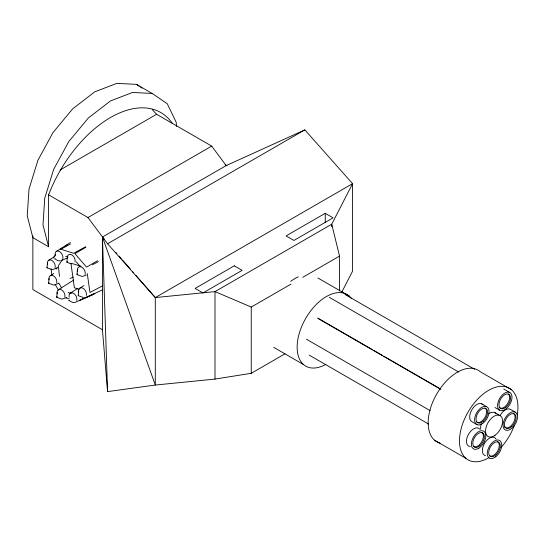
<?xml version="1.0" encoding="UTF-8"?>
<svg xmlns="http://www.w3.org/2000/svg" width="545" height="545" viewBox="0 0 545 545"><rect width="100%" height="100%" fill="white"/><g stroke="black" fill="none" stroke-linecap="round" stroke-linejoin="round"><path stroke-width="0.82" d="M47.388 263.119L47.054 267.806L51.271 269.407M48.961 278.556L48.675 283.298L53.86 285.117L58.649 283.4M57.089 292.59L56.803 297.332L61.987 299.151L66.776 297.434M75.019 262.056A5.246 3.481 62.1 0 0 71.783 254.883A5.246 3.481 62.1 0 0 67.294 257.587L66.96 262.281L71.177 263.875M77.383 269.911L77.097 274.653L82.281 276.472L86.301 275.089M78.582 290.996L78.248 295.683L83.48 297.55M46.972 267.459L47.333 267.227L47.217 267.895M48.539 282.896L48.948 282.739L48.73 283.325M56.673 296.93L57.034 296.698L56.918 297.366M66.878 261.927L67.246 261.695L67.13 262.363M76.961 274.251L77.37 274.094L77.152 274.68M78.167 295.336L78.569 295.172L78.357 295.765M341.783 292.161L352.581 271.137L352.581 183.665L304.853 129.867L226.182 165.585L102.446 237.027L102.446 329.745L107.563 391.603L155.298 385.043L215.009 379.082L251.245 373.305L285.083 353.766M53.253 258.092L55.488 254.665M56.162 269.162L57.498 267.104M58.39 265.735L62.409 259.577M56.251 251.456L70.428 242.518M48.573 260.333L54.95 256.314M50.14 275.777L53.682 273.542M58.274 289.811L73.861 279.973M70.216 293.196L77.308 288.727M79.768 288.21L84.019 285.526M60.318 249.215L63.193 247.416M64.63 246.517L67.505 244.719M85.899 247.267L74.938 253.663L86.553 267.132L97.514 260.728M60.114 169.992L156.599 114.287L211.705 146.101L226.182 165.585M172.343 123.374A100.655 58.111 -60 0 0 110.472 117.529A100.655 58.111 -60 0 0 48.6 194.81L87.97 217.544L211.705 146.101M87.97 217.544L107.563 243.772L304.853 129.867M104.115 238.935L102.446 237.027L155.298 385.043L155.298 297.57L352.581 183.665L331.748 224.206L331.748 226.754M325.242 213.299L286.077 235.917L293.925 240.447L333.097 217.83L325.242 213.299L325.242 222.626M107.563 243.772L155.298 297.57L215.009 291.609L251.245 307.067L290.969 284.136M302.741 277.344L339.521 256.109L331.748 224.206L215.009 291.609L215.009 379.082M70.618 243.881L60.924 249.215L73.65 253.316L85.579 246.756M92.48 264.727L98.475 261.58M102.671 285.798L89.939 292.481L87.295 273.617M102.188 290.035L79.352 300.452L94.871 293.476M60.924 260.735L67.062 258.092M57.075 267.963L52.286 269.673M70.162 278.441L73.228 277.119M94.074 294.211L74.89 302.475C72.281 303.735 68.03 298.749 68.806 300.751M54.841 259.011C54.146 257.138 57.205 261.77 59.97 260.796M176.498 126.44L176.205 122.312L167.295 103.768L152.184 93.447L136.448 84.359L116.794 83.378L94.728 91.853L72.669 108.857L53.015 132.53L37.912 160.298L28.994 189.129L27.25 215.888L32.864 237.647L48.6 246.735L48.6 194.81M152.184 93.447L132.53 92.466L110.472 100.941L88.413 117.938L68.752 141.618L53.648 169.386L44.738 198.216L42.987 224.976L48.6 246.735M68.111 292.529L71.245 293.462M66.04 297.958L69.174 298.885M71.702 263.426L81.041 266.233M79.039 289.204L74.372 287.801L70.925 263.194M65.659 256.239L68.043 257.008M317.905 277.991L349.222 296.071M511.544 389.791L480.227 371.71A41.338 23.864 -60 0 0 436.32 394.709A41.338 23.864 -60 0 0 440.033 443.133M344.965 294.429L474.62 369.285M503.744 389.001L509.882 392.543A10.212 5.893 -60 0 1 506.646 408.362A10.212 5.893 -60 0 1 497.81 403.252A10.212 5.893 -60 0 1 509.882 392.543M329.316 297.325L458.822 372.099M515.372 412.218A10.212 5.893 -60 0 0 503.301 422.927A10.212 5.893 -60 0 0 512.136 428.029A10.212 5.893 -60 0 0 515.372 412.218L510.447 409.37A10.212 5.893 -60 0 0 500.235 415.263M494.894 407.469L499.67 410.228M481.671 403.804L486.603 406.652M494.431 412.456L499.363 415.304M317.715 318.021L372.215 349.488M373.686 350.34L382.522 355.442M383.993 356.294L439.229 388.183M318.062 318.525L440.946 389.471M477.052 424.664L472.12 421.816A10.212 5.893 -60 0 1 472.154 409.261A10.212 5.893 -60 0 1 482.911 404.731M306.46 339.222L430.182 410.657M309.308 355.177L428.724 424.119M273.672 347.322L303.531 364.564M434.535 440.197L465.859 458.284M102.446 329.745L32.864 289.572L32.864 235.944M136.448 84.359L139.193 86.239M140.562 87.173L141.938 88.113M152.232 109.511L156.599 114.287M115.799 252.321L116.909 253.595M119.137 256.143L121.358 258.698M122.475 259.972L130.262 268.889M132.483 271.437L133.6 272.718M135.821 275.266L155.298 297.57M76.3 261.873L80.17 266.362M58.71 282.984L61.653 287.992M55.127 284.374L58.485 290.103M58.424 266.423L59.46 276.41M51.148 268.624L51.836 275.279M102.446 237.027L107.563 391.603M339.521 256.109L339.521 290.921M251.245 307.067L251.245 373.305M69.16 297.236A5.246 3.481 62.1 0 1 73.01 293.019A5.246 3.481 62.1 0 1 76.756 300.452M77.506 271.165A5.246 3.481 62.1 0 1 81.355 266.948A5.246 3.481 62.1 0 1 85.102 274.38M78.705 292.249A5.246 3.481 62.1 0 1 82.561 288.033A5.246 3.481 62.1 0 1 86.301 295.465M57.211 293.844A5.246 3.481 62.1 0 1 61.067 289.627A5.246 3.481 62.1 0 1 64.807 297.059M47.51 264.373A5.246 3.481 62.1 0 1 51.366 260.156A5.246 3.481 62.1 0 1 55.106 267.588M55.195 255.496A5.246 3.481 62.1 0 1 59.044 251.279A5.246 3.481 62.1 0 1 62.791 258.712M49.084 279.81A5.246 3.481 62.1 0 1 52.933 275.593A5.246 3.481 62.1 0 1 56.68 283.025M470.253 446.484A10.212 5.893 -60 0 1 468.4 434.501A10.212 5.893 -60 0 1 479.798 429.228M485.431 455.647A10.212 5.893 -60 0 1 484.914 442.738A10.212 5.893 -60 0 1 496.1 439.12M513.383 413.389A8.202 4.735 -60 0 1 513.887 421.912A8.202 4.735 -60 0 1 506.387 427.961M505.181 427.593A8.202 4.735 -60 0 1 504.261 426.735M497.605 441.607A8.202 4.735 -60 0 1 497.605 451.076A8.202 4.735 -60 0 1 489.41 455.811M481.882 432.451A8.202 4.735 -60 0 1 481.528 442.118A8.202 4.735 -60 0 1 473.332 446.437M508.281 393.987A8.202 4.735 -60 0 1 507.463 403.879A8.202 4.735 -60 0 1 499.309 407.646M484.941 407.987A8.202 4.735 -60 0 1 484.941 417.456A8.202 4.735 -60 0 1 476.739 422.191M480.683 429.256A12.051 6.956 -60 0 1 481.324 423.846M488.892 413.539A12.051 6.956 -60 0 1 495.977 413.403M488.913 457.664A41.338 23.864 -60 0 1 459.544 438.555A41.338 23.864 -60 0 1 492.918 388.204A41.338 23.864 -60 0 1 517.225 414.956M514.432 425.195A41.338 23.864 -60 0 1 500.937 447.629M325.89 364.346A41.338 23.864 -60 0 1 301.044 328.104A41.338 23.864 -60 0 1 351.409 298.435M290.689 281.384A41.338 23.864 -60 0 1 298.319 276.812M225.153 164.89A5.246 2.827 56.6 0 1 227.067 165.85M234.282 265.817L195.11 288.434L202.958 292.965L242.13 270.347L234.282 265.817M478.823 448.215A10.212 5.893 -60 0 0 484.73 432.076A10.212 5.893 -60 0 0 472.229 439.747A10.212 5.893 -60 0 0 478.823 448.215M495.759 456.751A10.212 5.893 -60 0 0 500.017 440.721A10.212 5.893 -60 0 0 487.707 450.354A10.212 5.893 -60 0 0 495.759 456.751M511.769 426.66A8.202 4.735 -60 0 0 514.371 413.955A8.202 4.735 -60 0 0 504.67 422.559A8.202 4.735 -60 0 0 511.769 426.66M495.998 454.877A8.202 4.735 -60 0 0 498.593 442.172A8.202 4.735 -60 0 0 488.892 450.776A8.202 4.735 -60 0 0 495.998 454.877M482.277 423.717A10.212 5.893 -60 0 0 487.843 407.571A10.212 5.893 -60 0 0 475.363 415.678A10.212 5.893 -60 0 0 482.277 423.717M505.719 407.449A8.202 4.735 -60 0 0 509.268 394.553A8.202 4.735 -60 0 0 499.356 402.149A8.202 4.735 -60 0 0 505.719 407.449M479.852 445.824A8.202 4.735 -60 0 0 482.87 433.023A8.202 4.735 -60 0 0 473.067 441.191A8.202 4.735 -60 0 0 479.852 445.824M483.326 421.258A8.202 4.735 -60 0 0 485.929 408.552A8.202 4.735 -60 0 0 476.228 417.157A8.202 4.735 -60 0 0 483.326 421.258M495.071 435.271A12.051 6.956 -60 0 0 500.909 416.251A12.051 6.956 -60 0 0 486.256 426.694A12.051 6.956 -60 0 0 495.071 435.271"/></g></svg>
